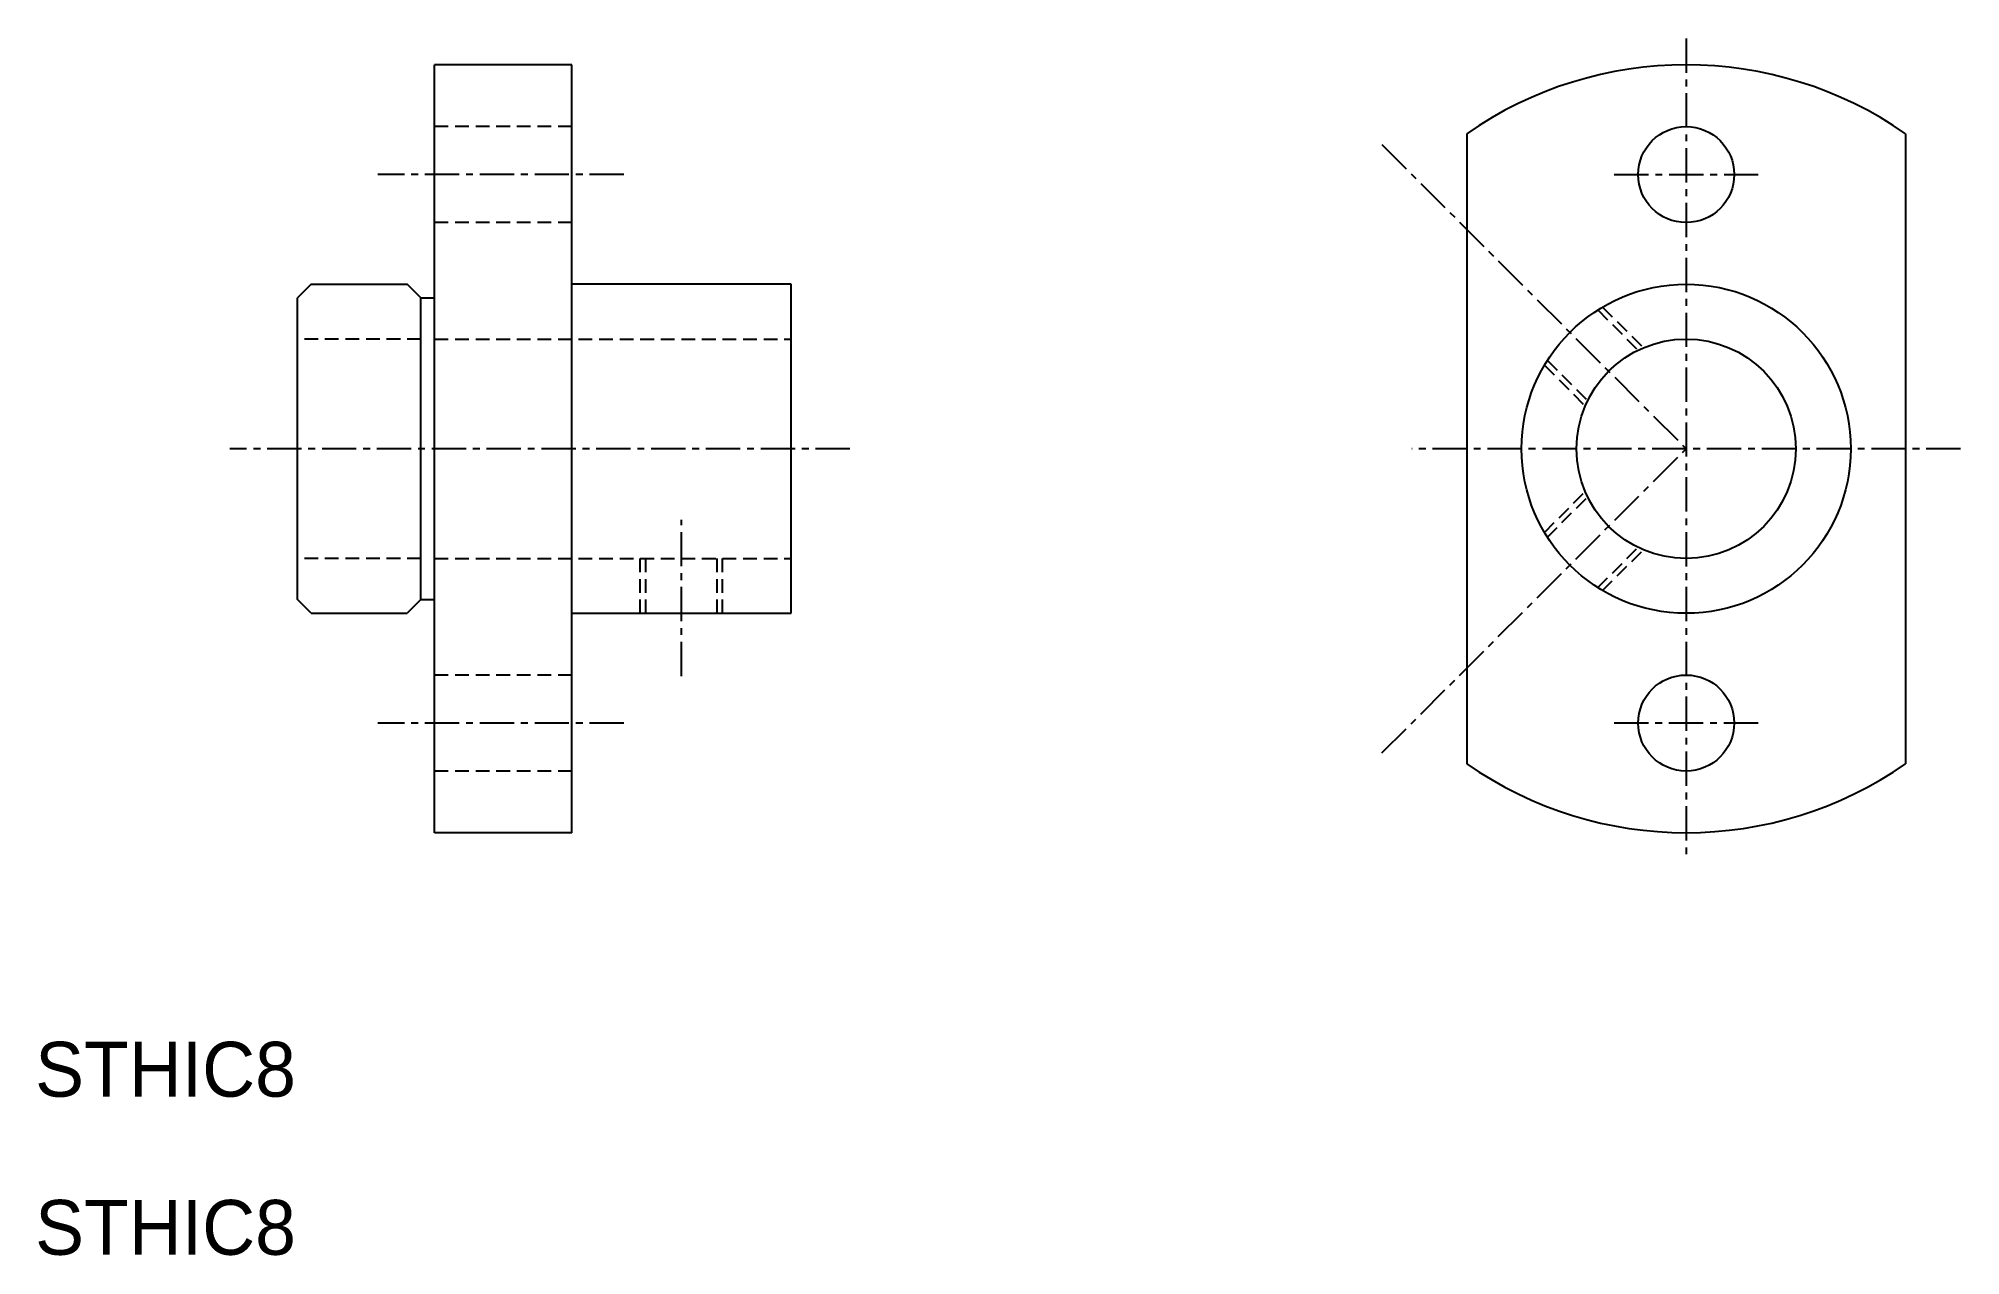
# Model space of a CAD drawing. Extents: x 10.1 to 80.2, y 10 to 54.4.
import ezdxf

# ---------------------------------------------------------------- set-up
doc = ezdxf.new("R2010")
doc.units = 0
doc.linetypes.add('CENTER', pattern=[2, 1.25, -0.25, 0.25, -0.25])
doc.linetypes.add('DASHED', pattern=[0.75, 0.5, -0.25])
doc.layers.get('0').update_dxf_attribs({"linetype": 'CONTINUOUS'})
doc.layers.add('CENTER', color=1, linetype='CENTER')

msp = doc.modelspace()

# ---------------------------------------------------------------- linework, layer by layer
at = {"color": 7, "linetype": 'CONTINUOUS'}
for p, q in [((24.568, 25.391), (24.568, 53.391)), ((29.568, 53.391), (24.568, 53.391)), ((29.568, 25.391), (29.568, 53.391)), ((62.207, 50.88), (62.207, 27.902)), ((78.207, 50.88), (78.207, 27.902)), ((20.068, 45.391), (19.568, 44.891)), ((19.568, 33.891), (19.568, 44.891)), ((20.068, 45.391), (23.568, 45.391)), ((24.068, 44.891), (23.568, 45.391)), ((24.068, 33.891), (24.068, 44.891)), ((24.068, 44.891), (24.568, 44.891)), ((37.568, 45.391), (29.568, 45.391)), ((37.568, 33.391), (37.568, 45.391)), ((20.068, 33.391), (19.568, 33.891)), ((24.068, 33.891), (23.568, 33.391)), ((24.068, 33.891), (24.568, 33.891)), ((20.068, 33.391), (23.568, 33.391)), ((29.568, 33.391), (37.568, 33.391)), ((29.568, 25.391), (24.568, 25.391))]:
    msp.add_line(p, q, dxfattribs=at)
at = {"color": 3, "linetype": 'DASHED'}
for p, q in [((29.568, 51.141), (24.568, 51.141)), ((29.568, 47.641), (24.568, 47.641)), ((66.985, 44.452), (68.452, 42.985)), ((67.16, 44.559), (68.646, 43.074)), ((24.068, 43.391), (19.568, 43.391)), ((24.568, 43.391), (37.568, 43.391)), ((65.039, 42.438), (66.525, 40.952)), ((65.146, 42.613), (66.613, 41.146)), ((65.039, 36.344), (66.525, 37.829)), ((65.146, 36.168), (66.613, 37.635)), ((66.985, 34.33), (68.452, 35.797)), ((24.068, 35.391), (19.568, 35.391)), ((24.568, 35.391), (37.568, 35.391)), ((32.068, 33.391), (32.068, 35.391)), ((32.268, 33.391), (32.268, 35.391)), ((34.868, 33.391), (34.868, 35.391)), ((35.068, 33.391), (35.068, 35.391)), ((67.16, 34.222), (68.646, 35.708)), ((29.568, 31.141), (24.568, 31.141)), ((29.568, 27.641), (24.568, 27.641))]:
    msp.add_line(p, q, dxfattribs=at)
at = {"color": 7, "linetype": 'CONTINUOUS'}
for centre, radius in [((70.207, 49.391), 1.75), ((70.207, 39.391), 6), ((70.207, 39.391), 4), ((70.207, 29.391), 1.75)]:
    msp.add_circle(centre, radius, dxfattribs=at)
for start, end in [(55.1501, 124.8499), (235.1501, 304.8499)]:
    msp.add_arc((70.207, 39.391), 14, start, end, dxfattribs=at)
at = {"layer": 'CENTER', "color": 1, "linetype": 'CENTER'}
for p, q in [((70.207, 54.354), (70.207, 24.427)), ((59.114, 50.484), (70.207, 39.391)), ((31.467, 49.391), (22.502, 49.391)), ((67.586, 49.391), (72.828, 49.391)), ((39.713, 39.391), (17.096, 39.391)), ((59.114, 28.298), (70.207, 39.391)), ((80.212, 39.391), (60.202, 39.391)), ((33.568, 31.105), (33.568, 36.805)), ((31.467, 29.391), (22.502, 29.391)), ((72.828, 29.391), (67.586, 29.391))]:
    msp.add_line(p, q, dxfattribs=at)

# ---------------------------------------------------------------- texts
at = {"color": 7, "linetype": 'CONTINUOUS'}
for p in [(10, 15.766), (10, 10)]:
    msp.add_text('STHIC8', height=2, dxfattribs=at).set_placement(p)

doc.saveas('drawing.dxf')
